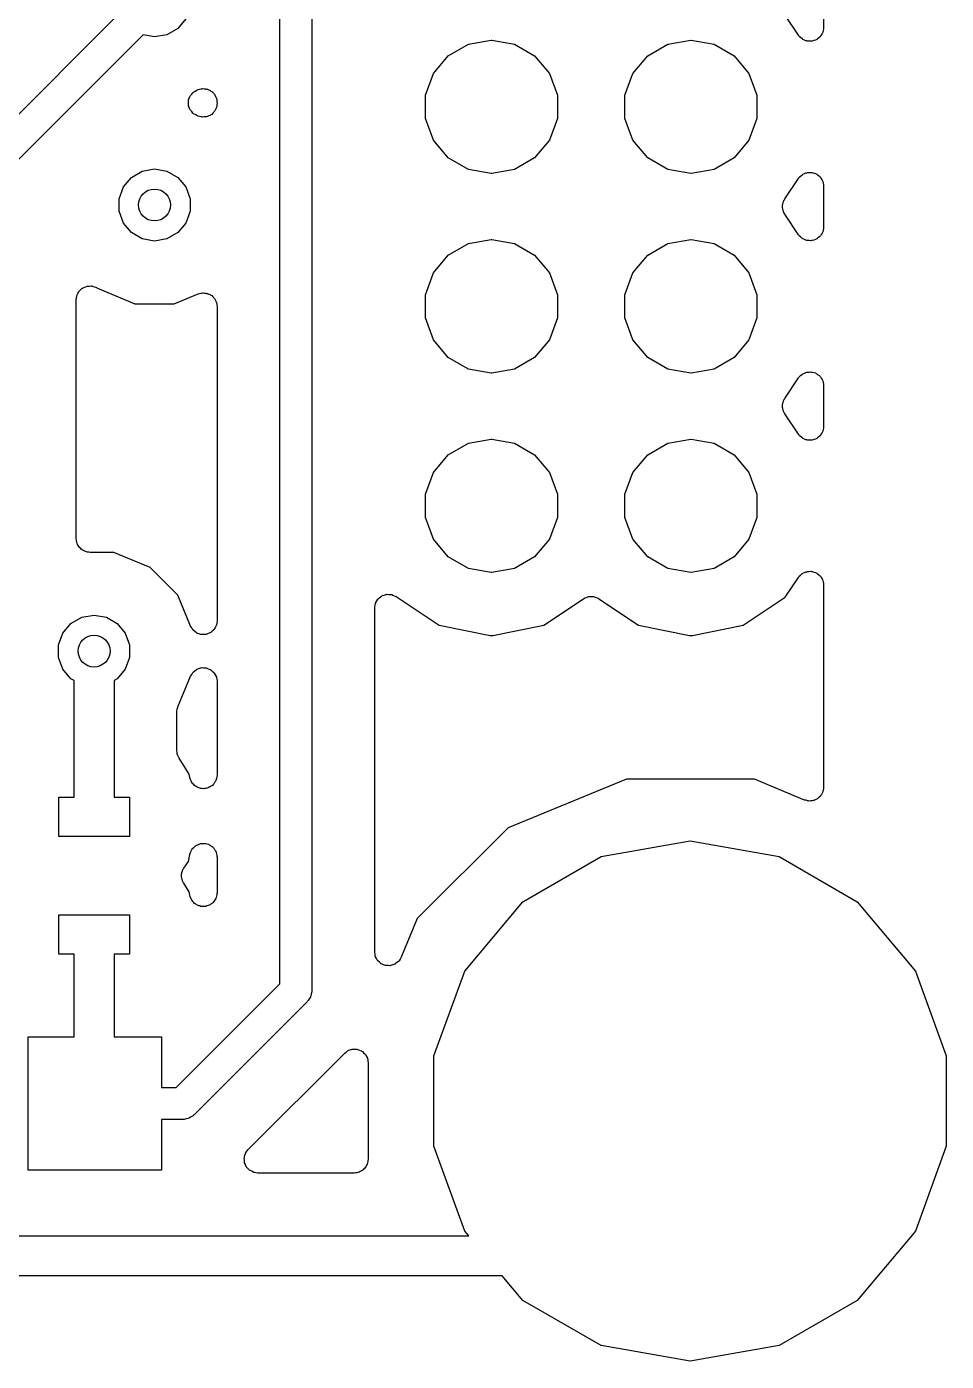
# Model space of a CAD drawing. Extents: x 91.8 to 190.7, y -114.3 to -59.5.
# Drawn here: x 178.97 to 190.68, y -114.32 to -97.33 of the extents above; entities that cross this region are included whole.
import ezdxf

# ---------------------------------------------------------------- set-up
doc = ezdxf.new("R2010")
doc.units = 0
doc.header["$MEASUREMENT"] = 0
doc.layers.add('BLACK', color=7, linetype='CONTINUOUS')

msp = doc.modelspace()

# ---------------------------------------------------------------- linework, layer by layer
at = {"layer": 'Black'}
for p, q in [((182.197, -109.516), (182.197, -96.2)), ((182.603, -96.2842), (182.603, -109.6)), ((189.12, -96.8196), (189.12, -97.3404)), ((178.456, -98.8563), (180.171, -97.1419)), ((188.799, -97.4379), (188.625, -97.1775)), ((180.895, -97.3516), (180.757, -97.4313)), ((180.997, -97.2295), (180.895, -97.3516)), ((189.119, -97.3595), (189.113, -97.3797)), ((189.12, -97.3404), (189.118, -97.3499)), ((189.118, -97.3499), (189.119, -97.3595)), ((180.454, -97.4332), (178.803, -99.0842)), ((180.6, -97.4589), (180.454, -97.4332)), ((180.757, -97.4313), (180.6, -97.4589)), ((184.596, -97.5513), (184.887, -97.5)), ((184.887, -97.5), (184.893, -97.5)), ((184.893, -97.5), (185.184, -97.5513)), ((187.136, -97.5513), (187.427, -97.5)), ((187.427, -97.5), (187.433, -97.5)), ((187.433, -97.5), (187.724, -97.5513)), ((188.805, -97.4449), (188.799, -97.4379)), ((188.81, -97.4532), (188.805, -97.4449)), ((188.826, -97.4667), (188.81, -97.4532)), ((188.841, -97.4819), (188.826, -97.4667)), ((188.849, -97.4862), (188.841, -97.4819)), ((188.857, -97.4924), (188.849, -97.4862)), ((188.877, -97.4996), (188.857, -97.4924)), ((188.895, -97.5089), (188.877, -97.4996)), ((188.905, -97.5099), (188.895, -97.5089)), ((188.914, -97.5132), (188.905, -97.5099)), ((188.935, -97.5132), (188.914, -97.5132)), ((188.956, -97.5155), (188.935, -97.5132)), ((188.965, -97.5132), (188.956, -97.5155)), ((188.975, -97.5132), (188.965, -97.5132)), ((188.995, -97.506), (188.975, -97.5132)), ((189.015, -97.501), (188.995, -97.506)), ((189.023, -97.4957), (189.015, -97.501)), ((189.032, -97.4924), (189.023, -97.4957)), ((189.048, -97.4789), (189.032, -97.4924)), ((189.066, -97.4672), (189.048, -97.4789)), ((189.072, -97.4594), (189.066, -97.4672)), ((189.079, -97.4532), (189.072, -97.4594)), ((189.089, -97.435), (189.079, -97.4532)), ((189.102, -97.418), (189.089, -97.435)), ((189.105, -97.4088), (189.102, -97.418)), ((189.109, -97.4004), (189.105, -97.4088)), ((189.113, -97.3797), (189.109, -97.4004)), ((184.151, -97.925), (184.34, -97.6989)), ((184.34, -97.6989), (184.596, -97.5513)), ((185.184, -97.5513), (185.44, -97.6989)), ((185.44, -97.6989), (185.629, -97.925)), ((186.691, -97.925), (186.88, -97.6989)), ((186.88, -97.6989), (187.136, -97.5513)), ((187.724, -97.5513), (187.98, -97.6989)), ((187.98, -97.6989), (188.169, -97.925)), ((184.05, -98.2024), (184.151, -97.925)), ((185.629, -97.925), (185.73, -98.2024)), ((186.59, -98.2024), (186.691, -97.925)), ((188.169, -97.925), (188.27, -98.2024)), ((181.043, -98.2407), (181.05, -98.2189)), ((181.05, -98.2189), (181.054, -98.2128)), ((181.054, -98.2128), (181.057, -98.2056)), ((181.057, -98.2056), (181.073, -98.1887)), ((181.073, -98.1887), (181.087, -98.1706)), ((181.087, -98.1706), (181.093, -98.1664)), ((181.093, -98.1664), (181.099, -98.1607)), ((181.099, -98.1607), (181.119, -98.1502)), ((181.119, -98.1502), (181.138, -98.1379)), ((181.138, -98.1379), (181.154, -98.1313)), ((181.154, -98.1313), (181.173, -98.1272)), ((181.173, -98.1272), (181.191, -98.1206)), ((181.191, -98.1206), (181.202, -98.1206)), ((181.202, -98.1206), (181.214, -98.1181)), ((181.214, -98.1181), (181.233, -98.1206)), ((181.233, -98.1206), (181.252, -98.1206)), ((181.252, -98.1206), (181.263, -98.1246)), ((181.263, -98.1246), (181.274, -98.1261)), ((181.274, -98.1261), (181.291, -98.135)), ((181.291, -98.135), (181.309, -98.1415)), ((181.309, -98.1415), (181.318, -98.149)), ((181.318, -98.149), (181.328, -98.1543)), ((181.328, -98.1543), (181.341, -98.1684)), ((181.341, -98.1684), (181.356, -98.1807)), ((181.356, -98.1807), (181.362, -98.1907)), ((181.362, -98.1907), (181.369, -98.1993)), ((181.369, -98.1993), (181.377, -98.2169)), ((181.377, -98.2169), (181.386, -98.2334)), ((184.05, -98.4976), (184.05, -98.2024)), ((185.73, -98.2024), (185.73, -98.4976)), ((186.59, -98.4976), (186.59, -98.2024)), ((188.27, -98.2024), (188.27, -98.4976)), ((181.031, -98.277), (181.034, -98.2696)), ((181.032, -98.2999), (181.031, -98.277)), ((181.031, -98.3228), (181.032, -98.2999)), ((181.034, -98.3302), (181.031, -98.3228)), ((181.034, -98.2619), (181.043, -98.2407)), ((181.034, -98.2696), (181.034, -98.2619)), ((181.034, -98.3379), (181.034, -98.3302)), ((181.043, -98.3591), (181.034, -98.3379)), ((181.05, -98.381), (181.043, -98.3591)), ((181.054, -98.3871), (181.05, -98.381)), ((181.057, -98.3942), (181.054, -98.3871)), ((181.377, -98.3834), (181.369, -98.4011)), ((181.386, -98.3667), (181.377, -98.3834)), ((181.386, -98.2334), (181.388, -98.2449)), ((181.388, -98.3554), (181.386, -98.3667)), ((181.388, -98.2449), (181.393, -98.2556)), ((181.393, -98.3448), (181.388, -98.3554)), ((181.393, -98.2556), (181.393, -98.2747)), ((181.393, -98.2747), (181.395, -98.2825)), ((181.395, -98.3181), (181.393, -98.3256)), ((181.393, -98.3256), (181.393, -98.3448)), ((181.395, -98.2825), (181.395, -98.2839)), ((181.395, -98.2839), (181.395, -98.2848)), ((181.395, -98.2848), (181.397, -98.2935)), ((181.397, -98.3067), (181.395, -98.3155)), ((181.395, -98.3155), (181.395, -98.3165)), ((181.395, -98.3165), (181.395, -98.3181)), ((181.397, -98.2935), (181.397, -98.3067)), ((181.073, -98.4111), (181.057, -98.3942)), ((181.087, -98.4293), (181.073, -98.4111)), ((181.093, -98.4335), (181.087, -98.4293)), ((181.098, -98.4392), (181.093, -98.4335)), ((181.119, -98.4498), (181.098, -98.4392)), ((181.138, -98.4621), (181.119, -98.4498)), ((181.154, -98.4688), (181.138, -98.4621)), ((181.173, -98.4729), (181.154, -98.4688)), ((181.191, -98.4795), (181.173, -98.4729)), ((181.202, -98.4795), (181.191, -98.4795)), ((181.213, -98.482), (181.202, -98.4795)), ((181.233, -98.4795), (181.213, -98.482)), ((181.252, -98.4795), (181.233, -98.4795)), ((181.263, -98.4756), (181.252, -98.4795)), ((181.274, -98.4741), (181.263, -98.4756)), ((181.291, -98.4652), (181.274, -98.4741)), ((181.309, -98.4587), (181.291, -98.4652)), ((181.318, -98.4513), (181.309, -98.4587)), ((181.328, -98.446), (181.318, -98.4513)), ((181.341, -98.4318), (181.328, -98.446)), ((181.356, -98.4195), (181.341, -98.4318)), ((181.361, -98.4096), (181.356, -98.4195)), ((181.369, -98.4011), (181.361, -98.4096)), ((184.151, -98.775), (184.05, -98.4976)), ((185.73, -98.4976), (185.629, -98.775)), ((186.691, -98.775), (186.59, -98.4976)), ((188.27, -98.4976), (188.169, -98.775)), ((184.34, -99.0011), (184.151, -98.775)), ((185.629, -98.775), (185.44, -99.0011)), ((186.88, -99.0011), (186.691, -98.775)), ((188.169, -98.775), (187.98, -99.0011)), ((184.596, -99.1487), (184.34, -99.0011)), ((185.44, -99.0011), (185.184, -99.1487)), ((187.136, -99.1487), (186.88, -99.0011)), ((187.98, -99.0011), (187.724, -99.1487)), ((180.305, -99.2484), (180.443, -99.1687)), ((180.443, -99.1687), (180.6, -99.1411)), ((180.6, -99.1411), (180.757, -99.1687)), ((180.757, -99.1687), (180.895, -99.2484)), ((184.887, -99.2), (184.596, -99.1487)), ((184.893, -99.2), (184.887, -99.2)), ((185.184, -99.1487), (184.893, -99.2)), ((187.427, -99.2), (187.136, -99.1487)), ((187.433, -99.2), (187.427, -99.2)), ((187.724, -99.1487), (187.433, -99.2)), ((188.81, -99.2468), (188.826, -99.2333)), ((188.826, -99.2333), (188.841, -99.2181)), ((188.841, -99.2181), (188.849, -99.2138)), ((188.849, -99.2138), (188.857, -99.2076)), ((188.857, -99.2076), (188.877, -99.2004)), ((188.877, -99.2004), (188.895, -99.1911)), ((188.895, -99.1911), (188.905, -99.1901)), ((188.905, -99.1901), (188.914, -99.1868)), ((188.914, -99.1868), (188.935, -99.1868)), ((188.935, -99.1868), (188.956, -99.1845)), ((188.956, -99.1845), (188.965, -99.1868)), ((188.965, -99.1868), (188.975, -99.1868)), ((188.975, -99.1868), (188.995, -99.194)), ((188.995, -99.194), (189.015, -99.199)), ((189.015, -99.199), (189.023, -99.2043)), ((189.023, -99.2043), (189.032, -99.2076)), ((189.032, -99.2076), (189.048, -99.2211)), ((189.048, -99.2211), (189.066, -99.2328)), ((189.066, -99.2328), (189.072, -99.2406)), ((189.072, -99.2406), (189.079, -99.2468)), ((180.148, -99.5203), (180.203, -99.3705)), ((180.203, -99.3705), (180.305, -99.2484)), ((180.895, -99.2484), (180.997, -99.3705)), ((180.997, -99.3705), (181.052, -99.5203)), ((188.625, -99.5225), (188.799, -99.2621)), ((188.799, -99.2621), (188.805, -99.2551)), ((188.805, -99.2551), (188.81, -99.2468)), ((189.079, -99.2468), (189.089, -99.265)), ((189.089, -99.265), (189.102, -99.282)), ((189.102, -99.282), (189.105, -99.2912)), ((189.105, -99.2912), (189.109, -99.2996)), ((189.109, -99.2996), (189.113, -99.3203)), ((189.113, -99.3203), (189.119, -99.3405)), ((189.119, -99.3405), (189.118, -99.3501)), ((189.118, -99.3501), (189.12, -99.3596)), ((189.12, -99.3596), (189.12, -99.8804)), ((180.148, -99.6797), (180.148, -99.5203)), ((181.052, -99.5203), (181.052, -99.6797)), ((188.599, -99.5898), (188.6, -99.5783)), ((188.6, -99.5783), (188.608, -99.5608)), ((188.608, -99.5608), (188.613, -99.5424)), ((188.613, -99.5424), (188.62, -99.5331)), ((188.62, -99.5331), (188.625, -99.5225)), ((180.203, -99.8295), (180.148, -99.6797)), ((181.052, -99.6797), (180.997, -99.8295)), ((188.596, -99.6009), (188.599, -99.5898)), ((188.597, -99.62), (188.596, -99.6009)), ((188.596, -99.6391), (188.597, -99.62)), ((188.599, -99.6502), (188.596, -99.6391)), ((188.6, -99.6617), (188.599, -99.6502)), ((188.608, -99.6792), (188.6, -99.6617)), ((188.613, -99.6976), (188.608, -99.6792)), ((188.62, -99.7069), (188.613, -99.6976)), ((188.625, -99.7175), (188.62, -99.7069)), ((188.799, -99.9779), (188.625, -99.7175)), ((180.305, -99.9516), (180.203, -99.8295)), ((180.997, -99.8295), (180.895, -99.9516)), ((189.113, -99.9197), (189.109, -99.9404)), ((189.119, -99.8995), (189.113, -99.9197)), ((189.12, -99.8804), (189.118, -99.8899)), ((189.118, -99.8899), (189.119, -99.8995)), ((180.443, -100.031), (180.305, -99.9516)), ((180.6, -100.059), (180.443, -100.031)), ((180.757, -100.031), (180.6, -100.059)), ((180.895, -99.9516), (180.757, -100.031)), ((184.596, -100.091), (184.887, -100.04)), ((184.887, -100.04), (184.893, -100.04)), ((184.893, -100.04), (185.184, -100.091)), ((187.136, -100.091), (187.427, -100.04)), ((187.427, -100.04), (187.433, -100.04)), ((187.433, -100.04), (187.724, -100.091)), ((188.805, -99.9849), (188.799, -99.9779)), ((188.81, -99.9932), (188.805, -99.9849)), ((188.826, -100.007), (188.81, -99.9932)), ((188.841, -100.022), (188.826, -100.007)), ((188.849, -100.026), (188.841, -100.022)), ((188.857, -100.032), (188.849, -100.026)), ((188.877, -100.04), (188.857, -100.032)), ((188.895, -100.049), (188.877, -100.04)), ((188.905, -100.05), (188.895, -100.049)), ((188.914, -100.053), (188.905, -100.05)), ((188.935, -100.053), (188.914, -100.053)), ((188.956, -100.056), (188.935, -100.053)), ((188.965, -100.053), (188.956, -100.056)), ((188.975, -100.053), (188.965, -100.053)), ((188.995, -100.046), (188.975, -100.053)), ((189.015, -100.041), (188.995, -100.046)), ((189.023, -100.036), (189.015, -100.041)), ((189.032, -100.032), (189.023, -100.036)), ((189.048, -100.019), (189.032, -100.032)), ((189.066, -100.007), (189.048, -100.019)), ((189.072, -99.9994), (189.066, -100.007)), ((189.079, -99.9932), (189.072, -99.9994)), ((189.089, -99.975), (189.079, -99.9932)), ((189.102, -99.958), (189.089, -99.975)), ((189.105, -99.9488), (189.102, -99.958)), ((189.109, -99.9404), (189.105, -99.9488)), ((184.151, -100.465), (184.34, -100.239)), ((184.34, -100.239), (184.596, -100.091)), ((185.184, -100.091), (185.44, -100.239)), ((185.44, -100.239), (185.629, -100.465)), ((186.691, -100.465), (186.88, -100.239)), ((186.88, -100.239), (187.136, -100.091)), ((187.724, -100.091), (187.98, -100.239)), ((187.98, -100.239), (188.169, -100.465)), ((184.05, -100.742), (184.151, -100.465)), ((185.629, -100.465), (185.73, -100.742)), ((186.59, -100.742), (186.691, -100.465)), ((188.169, -100.465), (188.27, -100.742)), ((179.607, -100.783), (179.609, -100.76)), ((179.609, -100.76), (179.612, -100.753)), ((179.612, -100.753), (179.614, -100.745)), ((179.614, -100.745), (179.625, -100.725)), ((179.625, -100.725), (179.635, -100.704)), ((179.635, -100.704), (179.64, -100.699)), ((179.64, -100.699), (179.644, -100.692)), ((179.644, -100.692), (179.662, -100.678)), ((179.662, -100.678), (179.678, -100.661)), ((179.678, -100.661), (179.685, -100.658)), ((179.685, -100.658), (179.691, -100.653)), ((179.691, -100.653), (179.713, -100.645)), ((179.713, -100.645), (179.733, -100.636)), ((179.733, -100.636), (179.741, -100.635)), ((179.741, -100.635), (179.748, -100.632)), ((179.748, -100.632), (179.771, -100.632)), ((179.771, -100.632), (179.794, -100.63)), ((179.794, -100.63), (179.802, -100.632)), ((179.802, -100.632), (179.809, -100.632)), ((179.809, -100.632), (179.831, -100.64)), ((179.831, -100.64), (179.853, -100.646)), ((179.853, -100.646), (179.859, -100.651)), ((179.859, -100.651), (179.866, -100.653)), ((179.866, -100.653), (179.875, -100.66)), ((179.875, -100.66), (180.349, -100.857)), ((180.849, -100.857), (181.154, -100.731)), ((181.154, -100.731), (181.173, -100.727)), ((181.173, -100.727), (181.191, -100.721)), ((181.191, -100.721), (181.202, -100.721)), ((181.202, -100.721), (181.214, -100.718)), ((181.214, -100.718), (181.233, -100.721)), ((181.233, -100.721), (181.252, -100.721)), ((181.252, -100.721), (181.263, -100.725)), ((181.263, -100.725), (181.274, -100.726)), ((181.274, -100.726), (181.291, -100.735)), ((181.291, -100.735), (181.309, -100.741)), ((181.309, -100.741), (181.318, -100.749)), ((181.318, -100.749), (181.328, -100.754)), ((181.328, -100.754), (181.341, -100.768)), ((181.341, -100.768), (181.356, -100.781)), ((184.05, -101.038), (184.05, -100.742)), ((185.73, -100.742), (185.73, -101.038)), ((186.59, -101.038), (186.59, -100.742)), ((188.27, -100.742), (188.27, -101.038)), ((179.603, -100.805), (179.607, -100.783)), ((179.603, -103.847), (179.603, -100.805)), ((180.349, -100.857), (180.849, -100.857)), ((181.356, -100.781), (181.362, -100.791)), ((181.362, -100.791), (181.369, -100.799)), ((181.369, -100.799), (181.377, -100.817)), ((181.377, -100.817), (181.386, -100.833)), ((181.386, -100.833), (181.388, -100.845)), ((181.388, -100.845), (181.393, -100.856)), ((181.393, -100.856), (181.393, -100.875)), ((181.393, -100.875), (181.397, -100.893)), ((181.397, -100.893), (181.397, -104.895)), ((184.151, -101.315), (184.05, -101.038)), ((185.73, -101.038), (185.629, -101.315)), ((186.691, -101.315), (186.59, -101.038)), ((188.27, -101.038), (188.169, -101.315)), ((184.34, -101.541), (184.151, -101.315)), ((185.629, -101.315), (185.44, -101.541)), ((186.88, -101.541), (186.691, -101.315)), ((188.169, -101.315), (187.98, -101.541)), ((184.596, -101.689), (184.34, -101.541)), ((185.44, -101.541), (185.184, -101.689)), ((187.136, -101.689), (186.88, -101.541)), ((187.98, -101.541), (187.724, -101.689)), ((184.887, -101.74), (184.596, -101.689)), ((184.893, -101.74), (184.887, -101.74)), ((185.184, -101.689), (184.893, -101.74)), ((187.427, -101.74), (187.136, -101.689)), ((187.433, -101.74), (187.427, -101.74)), ((187.724, -101.689), (187.433, -101.74)), ((188.805, -101.795), (188.81, -101.787)), ((188.81, -101.787), (188.826, -101.773)), ((188.826, -101.773), (188.841, -101.758)), ((188.841, -101.758), (188.849, -101.754)), ((188.849, -101.754), (188.857, -101.748)), ((188.857, -101.748), (188.877, -101.74)), ((188.877, -101.74), (188.895, -101.731)), ((188.895, -101.731), (188.905, -101.73)), ((188.905, -101.73), (188.914, -101.727)), ((188.914, -101.727), (188.935, -101.727)), ((188.935, -101.727), (188.956, -101.724)), ((188.956, -101.724), (188.965, -101.727)), ((188.965, -101.727), (188.975, -101.727)), ((188.975, -101.727), (188.995, -101.734)), ((188.995, -101.734), (189.015, -101.739)), ((189.015, -101.739), (189.023, -101.744)), ((189.023, -101.744), (189.032, -101.748)), ((189.032, -101.748), (189.048, -101.761)), ((189.048, -101.761), (189.066, -101.773)), ((189.066, -101.773), (189.072, -101.781)), ((189.072, -101.781), (189.079, -101.787)), ((189.079, -101.787), (189.089, -101.805)), ((188.625, -102.062), (188.799, -101.802)), ((188.799, -101.802), (188.805, -101.795)), ((189.089, -101.805), (189.102, -101.822)), ((189.102, -101.822), (189.105, -101.831)), ((189.105, -101.831), (189.109, -101.84)), ((189.109, -101.84), (189.113, -101.86)), ((189.113, -101.86), (189.119, -101.88)), ((189.119, -101.88), (189.118, -101.89)), ((189.118, -101.89), (189.12, -101.9)), ((189.12, -101.9), (189.12, -102.42)), ((188.596, -102.141), (188.599, -102.13)), ((188.599, -102.13), (188.6, -102.118)), ((188.6, -102.118), (188.608, -102.101)), ((188.608, -102.101), (188.613, -102.082)), ((188.613, -102.082), (188.62, -102.073)), ((188.62, -102.073), (188.625, -102.062)), ((188.597, -102.16), (188.596, -102.141)), ((188.596, -102.179), (188.597, -102.16)), ((188.599, -102.19), (188.596, -102.179)), ((188.6, -102.202), (188.599, -102.19)), ((188.608, -102.219), (188.6, -102.202)), ((188.613, -102.238), (188.608, -102.219)), ((188.62, -102.247), (188.613, -102.238)), ((188.625, -102.258), (188.62, -102.247)), ((188.799, -102.518), (188.625, -102.258)), ((189.113, -102.46), (189.109, -102.48)), ((189.119, -102.44), (189.113, -102.46)), ((189.12, -102.42), (189.118, -102.43)), ((189.118, -102.43), (189.119, -102.44)), ((184.34, -102.779), (184.596, -102.631)), ((184.596, -102.631), (184.887, -102.58)), ((184.887, -102.58), (184.893, -102.58)), ((184.893, -102.58), (185.184, -102.631)), ((185.184, -102.631), (185.44, -102.779)), ((186.88, -102.779), (187.136, -102.631)), ((187.136, -102.631), (187.427, -102.58)), ((187.427, -102.58), (187.433, -102.58)), ((187.433, -102.58), (187.724, -102.631)), ((187.724, -102.631), (187.98, -102.779)), ((188.805, -102.525), (188.799, -102.518)), ((188.81, -102.533), (188.805, -102.525)), ((188.826, -102.547), (188.81, -102.533)), ((188.841, -102.562), (188.826, -102.547)), ((188.849, -102.566), (188.841, -102.562)), ((188.857, -102.572), (188.849, -102.566)), ((188.877, -102.58), (188.857, -102.572)), ((188.895, -102.589), (188.877, -102.58)), ((188.905, -102.59), (188.895, -102.589)), ((188.914, -102.593), (188.905, -102.59)), ((188.935, -102.593), (188.914, -102.593)), ((188.956, -102.596), (188.935, -102.593)), ((188.965, -102.593), (188.956, -102.596)), ((188.975, -102.593), (188.965, -102.593)), ((188.995, -102.586), (188.975, -102.593)), ((189.015, -102.581), (188.995, -102.586)), ((189.023, -102.576), (189.015, -102.581)), ((189.032, -102.572), (189.023, -102.576)), ((189.048, -102.559), (189.032, -102.572)), ((189.066, -102.547), (189.048, -102.559)), ((189.072, -102.539), (189.066, -102.547)), ((189.079, -102.533), (189.072, -102.539)), ((189.089, -102.515), (189.079, -102.533)), ((189.102, -102.498), (189.089, -102.515)), ((189.105, -102.489), (189.102, -102.498)), ((189.109, -102.48), (189.105, -102.489)), ((184.151, -103.005), (184.34, -102.779)), ((185.44, -102.779), (185.629, -103.005)), ((186.691, -103.005), (186.88, -102.779)), ((187.98, -102.779), (188.169, -103.005)), ((184.05, -103.282), (184.151, -103.005)), ((185.629, -103.005), (185.73, -103.282)), ((186.59, -103.282), (186.691, -103.005)), ((188.169, -103.005), (188.27, -103.282)), ((184.05, -103.578), (184.05, -103.282)), ((185.73, -103.282), (185.73, -103.578)), ((186.59, -103.578), (186.59, -103.282)), ((188.27, -103.282), (188.27, -103.578)), ((184.151, -103.855), (184.05, -103.578)), ((185.73, -103.578), (185.629, -103.855)), ((186.691, -103.855), (186.59, -103.578)), ((188.27, -103.578), (188.169, -103.855)), ((179.606, -103.862), (179.603, -103.847)), ((179.606, -103.878), (179.606, -103.862)), ((179.611, -103.892), (179.606, -103.878)), ((179.614, -103.907), (179.611, -103.892)), ((179.621, -103.921), (179.614, -103.907)), ((179.627, -103.935), (179.621, -103.921)), ((179.637, -103.947), (179.627, -103.935)), ((179.644, -103.96), (179.637, -103.947)), ((179.656, -103.97), (179.644, -103.96)), ((179.666, -103.982), (179.656, -103.97)), ((179.679, -103.989), (179.666, -103.982)), ((179.691, -103.999), (179.679, -103.989)), ((179.705, -104.004), (179.691, -103.999)), ((184.34, -104.081), (184.151, -103.855)), ((185.629, -103.855), (185.44, -104.081)), ((186.88, -104.081), (186.691, -103.855)), ((188.169, -103.855), (187.98, -104.081)), ((179.719, -104.012), (179.705, -104.004)), ((179.734, -104.015), (179.719, -104.012)), ((179.748, -104.02), (179.734, -104.015)), ((179.764, -104.02), (179.748, -104.02)), ((179.779, -104.023), (179.764, -104.02)), ((180.081, -104.023), (179.779, -104.023)), ((180.543, -104.215), (180.081, -104.023)), ((184.596, -104.229), (184.34, -104.081)), ((185.44, -104.081), (185.184, -104.229)), ((187.136, -104.229), (186.88, -104.081)), ((187.98, -104.081), (187.724, -104.229)), ((180.896, -104.569), (180.543, -104.215)), ((184.887, -104.28), (184.596, -104.229)), ((184.893, -104.28), (184.887, -104.28)), ((185.184, -104.229), (184.893, -104.28)), ((187.427, -104.28), (187.136, -104.229)), ((187.433, -104.28), (187.427, -104.28)), ((187.724, -104.229), (187.433, -104.28)), ((188.799, -104.342), (188.805, -104.335)), ((188.805, -104.335), (188.81, -104.327)), ((188.81, -104.327), (188.826, -104.313)), ((188.826, -104.313), (188.841, -104.298)), ((188.841, -104.298), (188.849, -104.294)), ((188.849, -104.294), (188.857, -104.288)), ((188.857, -104.288), (188.877, -104.28)), ((188.877, -104.28), (188.895, -104.271)), ((188.895, -104.271), (188.905, -104.27)), ((188.905, -104.27), (188.914, -104.267)), ((188.914, -104.267), (188.935, -104.267)), ((188.935, -104.267), (188.956, -104.264)), ((188.956, -104.264), (188.965, -104.267)), ((188.965, -104.267), (188.975, -104.267)), ((188.975, -104.267), (188.995, -104.274)), ((188.995, -104.274), (189.015, -104.279)), ((189.015, -104.279), (189.023, -104.284)), ((189.023, -104.284), (189.032, -104.288)), ((189.032, -104.288), (189.048, -104.301)), ((189.048, -104.301), (189.066, -104.313)), ((189.066, -104.313), (189.072, -104.321)), ((189.072, -104.321), (189.079, -104.327)), ((189.079, -104.327), (189.089, -104.345)), ((188.63, -104.594), (188.799, -104.342)), ((189.089, -104.345), (189.102, -104.362)), ((189.102, -104.362), (189.105, -104.371)), ((189.105, -104.371), (189.109, -104.38)), ((189.109, -104.38), (189.113, -104.4)), ((189.113, -104.4), (189.119, -104.42)), ((189.119, -104.42), (189.118, -104.43)), ((189.118, -104.43), (189.12, -104.44)), ((189.12, -104.44), (189.12, -107.014)), ((181.059, -104.962), (180.896, -104.569)), ((183.409, -104.695), (183.414, -104.671)), ((183.414, -104.671), (183.417, -104.666)), ((183.417, -104.666), (183.418, -104.66)), ((183.418, -104.66), (183.432, -104.64)), ((183.432, -104.64), (183.444, -104.618)), ((183.444, -104.618), (183.449, -104.614)), ((183.449, -104.614), (183.452, -104.61)), ((183.452, -104.61), (183.472, -104.595)), ((183.472, -104.595), (183.491, -104.579)), ((183.491, -104.579), (183.496, -104.577)), ((183.496, -104.577), (183.501, -104.574)), ((183.501, -104.574), (183.525, -104.567)), ((183.525, -104.567), (183.548, -104.558)), ((183.548, -104.558), (183.554, -104.558)), ((183.554, -104.558), (183.56, -104.557)), ((183.56, -104.557), (183.584, -104.558)), ((183.584, -104.558), (183.609, -104.558)), ((183.609, -104.558), (183.615, -104.56)), ((183.615, -104.56), (183.62, -104.561)), ((183.62, -104.561), (183.643, -104.571)), ((183.643, -104.571), (183.666, -104.579)), ((183.666, -104.579), (183.671, -104.583)), ((183.671, -104.583), (183.676, -104.585)), ((183.676, -104.585), (184.224, -104.951)), ((185.556, -104.951), (186.062, -104.613)), ((186.062, -104.613), (186.073, -104.608)), ((186.073, -104.608), (186.082, -104.601)), ((186.082, -104.601), (186.101, -104.596)), ((186.101, -104.596), (186.118, -104.588)), ((186.118, -104.588), (186.13, -104.587)), ((186.13, -104.587), (186.141, -104.584)), ((186.141, -104.584), (186.16, -104.585)), ((186.16, -104.585), (186.179, -104.584)), ((186.179, -104.584), (186.19, -104.587)), ((186.19, -104.587), (186.202, -104.588)), ((186.202, -104.588), (186.219, -104.596)), ((186.219, -104.596), (186.238, -104.601)), ((186.238, -104.601), (186.247, -104.608)), ((186.247, -104.608), (186.258, -104.613)), ((186.258, -104.613), (186.764, -104.951)), ((188.096, -104.951), (188.63, -104.594)), ((179.673, -104.849), (179.83, -104.821)), ((179.83, -104.821), (179.987, -104.849)), ((183.403, -104.731), (183.404, -104.725)), ((183.403, -109.112), (183.403, -104.731)), ((183.404, -104.72), (183.409, -104.695)), ((183.404, -104.725), (183.404, -104.72)), ((179.433, -105.051), (179.535, -104.928)), ((179.535, -104.928), (179.673, -104.849)), ((179.987, -104.849), (180.125, -104.928)), ((180.125, -104.928), (180.227, -105.051)), ((181.073, -104.985), (181.059, -104.962)), ((181.087, -105.008), (181.073, -104.985)), ((181.09, -105.011), (181.087, -105.008)), ((181.092, -105.014), (181.09, -105.011)), ((181.113, -105.03), (181.092, -105.014)), ((181.356, -105.008), (181.335, -105.026)), ((181.358, -105.005), (181.356, -105.008)), ((181.36, -105.002), (181.358, -105.005)), ((181.373, -104.979), (181.36, -105.002)), ((181.386, -104.955), (181.373, -104.979)), ((181.387, -104.952), (181.386, -104.955)), ((181.389, -104.948), (181.387, -104.952)), ((181.392, -104.922), (181.389, -104.948)), ((181.397, -104.895), (181.392, -104.922)), ((184.224, -104.951), (184.872, -105.08)), ((184.908, -105.08), (185.556, -104.951)), ((186.764, -104.951), (187.412, -105.08)), ((187.448, -105.08), (188.096, -104.951)), ((179.378, -105.2), (179.433, -105.051)), ((180.227, -105.051), (180.282, -105.2)), ((181.134, -105.047), (181.113, -105.03)), ((181.137, -105.049), (181.134, -105.047)), ((181.14, -105.051), (181.137, -105.049)), ((181.166, -105.059), (181.14, -105.051)), ((181.191, -105.068), (181.166, -105.059)), ((181.195, -105.068), (181.191, -105.068)), ((181.198, -105.069), (181.195, -105.068)), ((181.225, -105.068), (181.198, -105.069)), ((181.252, -105.068), (181.225, -105.068)), ((181.255, -105.067), (181.252, -105.068)), ((181.259, -105.067), (181.255, -105.067)), ((181.284, -105.057), (181.259, -105.067)), ((181.309, -105.047), (181.284, -105.057)), ((181.312, -105.045), (181.309, -105.047)), ((181.315, -105.044), (181.312, -105.045)), ((181.335, -105.026), (181.315, -105.044)), ((184.872, -105.08), (184.908, -105.08)), ((187.412, -105.08), (187.448, -105.08)), ((179.378, -105.36), (179.378, -105.2)), ((180.282, -105.2), (180.282, -105.36)), ((179.433, -105.509), (179.378, -105.36)), ((179.535, -105.632), (179.433, -105.509)), ((180.227, -105.509), (180.125, -105.632)), ((180.282, -105.36), (180.227, -105.509)), ((181.113, -105.53), (181.134, -105.513)), ((181.134, -105.513), (181.137, -105.512)), ((181.137, -105.512), (181.14, -105.51)), ((181.14, -105.51), (181.166, -105.502)), ((181.166, -105.502), (181.191, -105.493)), ((181.191, -105.493), (181.195, -105.493)), ((181.195, -105.493), (181.199, -105.491)), ((181.199, -105.491), (181.225, -105.493)), ((181.225, -105.493), (181.252, -105.493)), ((181.252, -105.493), (181.255, -105.494)), ((181.255, -105.494), (181.259, -105.494)), ((181.259, -105.494), (181.284, -105.504)), ((181.284, -105.504), (181.309, -105.513)), ((181.309, -105.513), (181.312, -105.516)), ((181.312, -105.516), (181.316, -105.517)), ((181.316, -105.517), (181.335, -105.535)), ((179.576, -105.655), (179.535, -105.632)), ((179.576, -107.14), (179.576, -105.655)), ((180.125, -105.632), (180.084, -105.655)), ((180.084, -105.655), (180.084, -107.14)), ((180.897, -105.988), (181.059, -105.598)), ((181.059, -105.598), (181.074, -105.576)), ((181.074, -105.576), (181.087, -105.553)), ((181.087, -105.553), (181.09, -105.55)), ((181.09, -105.55), (181.092, -105.547)), ((181.092, -105.547), (181.113, -105.53)), ((181.335, -105.535), (181.356, -105.553)), ((181.356, -105.553), (181.358, -105.556)), ((181.358, -105.556), (181.361, -105.559)), ((181.361, -105.559), (181.373, -105.582)), ((181.373, -105.582), (181.386, -105.605)), ((181.386, -105.605), (181.387, -105.609)), ((181.387, -105.609), (181.389, -105.613)), ((181.389, -105.613), (181.392, -105.639)), ((181.392, -105.639), (181.397, -105.665)), ((181.397, -105.665), (181.397, -106.857)), ((180.884, -106.047), (180.89, -106.021)), ((180.89, -106.021), (180.895, -105.995)), ((180.895, -105.995), (180.897, -105.992)), ((180.897, -105.992), (180.897, -105.988)), ((180.885, -106.051), (180.884, -106.047)), ((180.884, -106.055), (180.885, -106.051)), ((180.884, -106.55), (180.884, -106.055)), ((180.887, -106.569), (180.884, -106.55)), ((180.888, -106.589), (180.887, -106.569)), ((180.893, -106.599), (180.888, -106.589)), ((180.895, -106.61), (180.893, -106.599)), ((180.904, -106.627), (180.895, -106.61)), ((180.912, -106.645), (180.904, -106.627)), ((181.04, -106.845), (180.912, -106.645)), ((181.049, -106.889), (181.04, -106.845)), ((181.394, -106.885), (181.389, -106.901)), ((181.397, -106.857), (181.394, -106.871)), ((181.394, -106.871), (181.394, -106.885)), ((181.054, -106.903), (181.049, -106.889)), ((181.056, -106.917), (181.054, -106.903)), ((181.065, -106.931), (181.056, -106.917)), ((181.07, -106.946), (181.065, -106.931)), ((181.08, -106.957), (181.07, -106.946)), ((181.087, -106.969), (181.08, -106.957)), ((181.099, -106.98), (181.087, -106.969)), ((181.11, -106.992), (181.099, -106.98)), ((181.123, -106.999), (181.11, -106.992)), ((181.134, -107.009), (181.123, -106.999)), ((181.149, -107.014), (181.134, -107.009)), ((181.163, -107.022), (181.149, -107.014)), ((181.177, -107.025), (181.163, -107.022)), ((181.191, -107.03), (181.177, -107.025)), ((181.207, -107.03), (181.191, -107.03)), ((181.223, -107.032), (181.207, -107.03)), ((181.237, -107.03), (181.223, -107.032)), ((181.252, -107.03), (181.237, -107.03)), ((181.267, -107.024), (181.252, -107.03)), ((181.283, -107.021), (181.267, -107.024)), ((181.296, -107.014), (181.283, -107.021)), ((181.309, -107.009), (181.296, -107.014)), ((181.322, -106.998), (181.309, -107.009)), ((181.336, -106.99), (181.322, -106.998)), ((181.345, -106.979), (181.336, -106.99)), ((181.356, -106.969), (181.345, -106.979)), ((181.364, -106.955), (181.356, -106.969)), ((181.374, -106.943), (181.364, -106.955)), ((181.379, -106.929), (181.374, -106.943)), ((181.386, -106.917), (181.379, -106.929)), ((181.389, -106.901), (181.386, -106.917)), ((186.608, -106.909), (185.101, -107.532)), ((188.239, -106.911), (186.608, -106.909)), ((188.877, -107.176), (188.239, -106.911)), ((189.116, -107.052), (189.111, -107.062)), ((189.117, -107.033), (189.116, -107.052)), ((189.12, -107.014), (189.117, -107.033)), ((179.38, -107.64), (179.38, -107.14)), ((179.38, -107.14), (179.576, -107.14)), ((180.084, -107.14), (180.28, -107.14)), ((180.28, -107.14), (180.28, -107.64)), ((188.896, -107.18), (188.877, -107.176)), ((188.914, -107.186), (188.896, -107.18)), ((188.925, -107.186), (188.914, -107.186)), ((188.937, -107.189), (188.925, -107.186)), ((188.956, -107.186), (188.937, -107.189)), ((188.975, -107.186), (188.956, -107.186)), ((188.986, -107.182), (188.975, -107.186)), ((188.997, -107.181), (188.986, -107.182)), ((189.014, -107.172), (188.997, -107.181)), ((189.032, -107.166), (189.014, -107.172)), ((189.041, -107.158), (189.032, -107.166)), ((189.051, -107.153), (189.041, -107.158)), ((189.064, -107.139), (189.051, -107.153)), ((189.079, -107.126), (189.064, -107.139)), ((189.085, -107.116), (189.079, -107.126)), ((189.092, -107.108), (189.085, -107.116)), ((189.1, -107.09), (189.092, -107.108)), ((189.109, -107.074), (189.1, -107.09)), ((189.111, -107.062), (189.109, -107.074)), ((185.101, -107.532), (183.946, -108.685)), ((179.786, -107.64), (179.38, -107.64)), ((179.874, -107.64), (179.786, -107.64)), ((179.786, -107.64), (179.786, -107.64)), ((180.28, -107.64), (179.874, -107.64)), ((179.874, -107.64), (179.874, -107.64)), ((181.15, -107.745), (181.165, -107.737)), ((181.165, -107.737), (181.178, -107.735)), ((181.178, -107.735), (181.191, -107.73)), ((181.191, -107.73), (181.208, -107.73)), ((181.208, -107.73), (181.226, -107.728)), ((181.226, -107.728), (181.239, -107.73)), ((181.239, -107.73), (181.252, -107.73)), ((181.252, -107.73), (181.268, -107.736)), ((181.268, -107.736), (181.285, -107.74)), ((186.287, -107.897), (187.42, -107.697)), ((187.42, -107.697), (188.553, -107.897)), ((181.031, -107.957), (181.049, -107.868)), ((181.049, -107.868), (181.054, -107.856)), ((181.054, -107.856), (181.056, -107.843)), ((181.056, -107.843), (181.065, -107.828)), ((181.065, -107.828), (181.072, -107.812)), ((181.072, -107.812), (181.08, -107.802)), ((181.08, -107.802), (181.087, -107.79)), ((181.087, -107.79), (181.1, -107.779)), ((181.1, -107.779), (181.112, -107.766)), ((181.112, -107.766), (181.123, -107.76)), ((181.123, -107.76), (181.134, -107.751)), ((181.134, -107.751), (181.15, -107.745)), ((181.285, -107.74), (181.297, -107.747)), ((181.297, -107.747), (181.309, -107.751)), ((181.309, -107.751), (181.322, -107.763)), ((181.322, -107.763), (181.337, -107.772)), ((181.337, -107.772), (181.346, -107.782)), ((181.346, -107.782), (181.356, -107.79)), ((181.356, -107.79), (181.365, -107.806)), ((181.365, -107.806), (181.375, -107.819)), ((181.375, -107.819), (181.38, -107.832)), ((181.38, -107.832), (181.386, -107.843)), ((181.386, -107.843), (181.389, -107.861)), ((181.389, -107.861), (181.395, -107.877)), ((181.395, -107.877), (181.395, -107.89)), ((181.395, -107.89), (181.397, -107.903)), ((181.397, -107.903), (181.397, -108.357)), ((185.291, -108.472), (186.287, -107.897)), ((188.553, -107.897), (189.549, -108.472)), ((180.956, -108.08), (180.962, -108.061)), ((180.962, -108.061), (180.969, -108.052)), ((180.969, -108.052), (180.973, -108.042)), ((180.973, -108.042), (181.031, -107.957)), ((180.944, -108.119), (180.947, -108.109)), ((180.945, -108.139), (180.944, -108.119)), ((180.944, -108.158), (180.945, -108.139)), ((180.947, -108.169), (180.944, -108.158)), ((180.947, -108.109), (180.948, -108.098)), ((180.947, -108.18), (180.947, -108.169)), ((180.955, -108.198), (180.947, -108.18)), ((180.948, -108.098), (180.956, -108.08)), ((180.96, -108.217), (180.955, -108.198)), ((180.966, -108.226), (180.96, -108.217)), ((180.971, -108.236), (180.966, -108.226)), ((181.04, -108.345), (180.971, -108.236)), ((181.049, -108.389), (181.04, -108.345)), ((181.054, -108.403), (181.049, -108.389)), ((181.056, -108.417), (181.054, -108.403)), ((181.065, -108.431), (181.056, -108.417)), ((181.386, -108.417), (181.379, -108.429)), ((181.389, -108.401), (181.386, -108.417)), ((181.394, -108.385), (181.389, -108.401)), ((181.397, -108.357), (181.394, -108.371)), ((181.394, -108.371), (181.394, -108.385)), ((181.07, -108.446), (181.065, -108.431)), ((181.08, -108.457), (181.07, -108.446)), ((181.087, -108.469), (181.08, -108.457)), ((181.099, -108.48), (181.087, -108.469)), ((181.11, -108.492), (181.099, -108.48)), ((181.123, -108.499), (181.11, -108.492)), ((181.134, -108.509), (181.123, -108.499)), ((181.149, -108.514), (181.134, -108.509)), ((181.163, -108.522), (181.149, -108.514)), ((181.177, -108.525), (181.163, -108.522)), ((181.191, -108.53), (181.177, -108.525)), ((181.207, -108.53), (181.191, -108.53)), ((181.223, -108.532), (181.207, -108.53)), ((181.237, -108.53), (181.223, -108.532)), ((181.252, -108.53), (181.237, -108.53)), ((181.267, -108.524), (181.252, -108.53)), ((181.283, -108.521), (181.267, -108.524)), ((181.296, -108.514), (181.283, -108.521)), ((181.309, -108.509), (181.296, -108.514)), ((181.322, -108.498), (181.309, -108.509)), ((181.336, -108.49), (181.322, -108.498)), ((181.345, -108.479), (181.336, -108.49)), ((181.356, -108.469), (181.345, -108.479)), ((181.364, -108.455), (181.356, -108.469)), ((181.374, -108.443), (181.364, -108.455)), ((181.379, -108.429), (181.374, -108.443)), ((184.551, -109.354), (185.291, -108.472)), ((189.549, -108.472), (190.289, -109.354)), ((179.38, -109.14), (179.38, -108.64)), ((179.38, -108.64), (179.786, -108.64)), ((179.786, -108.64), (179.786, -108.64)), ((179.786, -108.64), (179.874, -108.64)), ((179.874, -108.64), (179.874, -108.64)), ((179.874, -108.64), (180.28, -108.64)), ((180.28, -108.64), (180.28, -109.14)), ((183.946, -108.685), (183.741, -109.179)), ((179.576, -109.14), (179.38, -109.14)), ((179.576, -110.19), (179.576, -109.14)), ((180.28, -109.14), (180.084, -109.14)), ((180.084, -109.14), (180.084, -110.19)), ((183.408, -109.138), (183.403, -109.112)), ((183.411, -109.165), (183.408, -109.138)), ((183.413, -109.168), (183.411, -109.165)), ((183.414, -109.172), (183.413, -109.168)), ((183.427, -109.195), (183.414, -109.172)), ((183.439, -109.219), (183.427, -109.195)), ((183.442, -109.221), (183.439, -109.219)), ((183.444, -109.225), (183.442, -109.221)), ((183.465, -109.242), (183.444, -109.225)), ((183.484, -109.26), (183.465, -109.242)), ((183.488, -109.261), (183.484, -109.26)), ((183.491, -109.264), (183.488, -109.261)), ((183.516, -109.273), (183.491, -109.264)), ((183.663, -109.265), (183.66, -109.268)), ((183.666, -109.264), (183.663, -109.265)), ((183.687, -109.247), (183.666, -109.264)), ((183.708, -109.231), (183.687, -109.247)), ((183.71, -109.227), (183.708, -109.231)), ((183.713, -109.225), (183.71, -109.227)), ((183.726, -109.202), (183.713, -109.225)), ((183.741, -109.179), (183.726, -109.202)), ((183.541, -109.283), (183.516, -109.273)), ((183.545, -109.283), (183.541, -109.283)), ((183.548, -109.285), (183.545, -109.283)), ((183.575, -109.285), (183.548, -109.285)), ((183.601, -109.286), (183.575, -109.285)), ((183.605, -109.285), (183.601, -109.286)), ((183.609, -109.285), (183.605, -109.285)), ((183.634, -109.276), (183.609, -109.285)), ((183.66, -109.268), (183.634, -109.276)), ((184.158, -110.435), (184.551, -109.354)), ((190.289, -109.354), (190.682, -110.435)), ((180.876, -110.837), (182.197, -109.516)), ((182.603, -109.6), (182.602, -109.609)), ((182.544, -109.744), (181.104, -111.184)), ((182.549, -109.736), (182.544, -109.744)), ((182.556, -109.731), (182.549, -109.736)), ((182.569, -109.708), (182.556, -109.731)), ((182.584, -109.686), (182.569, -109.708)), ((182.586, -109.677), (182.584, -109.686)), ((182.591, -109.669), (182.586, -109.677)), ((182.596, -109.643), (182.591, -109.669)), ((182.602, -109.618), (182.596, -109.643)), ((182.602, -109.609), (182.602, -109.618)), ((178.99, -111.89), (178.99, -110.19)), ((178.99, -110.19), (179.576, -110.19)), ((180.084, -110.19), (180.69, -110.19)), ((180.69, -110.19), (180.69, -110.837)), ((181.792, -111.626), (183.021, -110.398)), ((183.021, -110.398), (183.04, -110.385)), ((183.04, -110.385), (183.057, -110.37)), ((183.057, -110.37), (183.064, -110.367)), ((183.064, -110.367), (183.071, -110.363)), ((183.071, -110.363), (183.093, -110.357)), ((183.093, -110.357), (183.115, -110.349)), ((183.115, -110.349), (183.122, -110.349)), ((183.122, -110.349), (183.13, -110.347)), ((183.13, -110.347), (183.153, -110.349)), ((183.153, -110.349), (183.176, -110.349)), ((183.176, -110.349), (183.183, -110.352)), ((183.183, -110.352), (183.19, -110.352)), ((183.19, -110.352), (183.211, -110.362)), ((183.211, -110.362), (183.233, -110.37)), ((183.233, -110.37), (183.239, -110.375)), ((183.239, -110.375), (183.246, -110.378)), ((183.246, -110.378), (183.262, -110.395)), ((183.262, -110.395), (183.279, -110.409)), ((183.279, -110.409), (183.283, -110.416)), ((183.283, -110.416), (183.289, -110.421)), ((183.289, -110.421), (183.298, -110.442)), ((183.298, -110.442), (183.31, -110.462)), ((184.158, -111.585), (184.158, -110.435)), ((190.682, -110.435), (190.682, -111.585)), ((183.31, -110.462), (183.311, -110.47)), ((183.311, -110.47), (183.314, -110.477)), ((183.314, -110.477), (183.316, -110.5)), ((183.316, -110.5), (183.32, -110.522)), ((183.32, -110.522), (183.319, -111.751)), ((180.69, -110.837), (180.876, -110.837)), ((180.96, -111.243), (180.69, -111.243)), ((180.69, -111.243), (180.69, -111.89)), ((180.969, -111.242), (180.96, -111.243)), ((180.978, -111.242), (180.969, -111.242)), ((181.003, -111.236), (180.978, -111.242)), ((181.029, -111.231), (181.003, -111.236)), ((181.037, -111.226), (181.029, -111.231)), ((181.046, -111.224), (181.037, -111.226)), ((181.068, -111.209), (181.046, -111.224)), ((181.091, -111.196), (181.068, -111.209)), ((181.096, -111.189), (181.091, -111.196)), ((181.104, -111.184), (181.096, -111.189)), ((181.764, -111.663), (181.779, -111.645)), ((181.779, -111.645), (181.792, -111.626)), ((184.551, -112.666), (184.158, -111.585)), ((190.682, -111.585), (190.289, -112.666)), ((181.742, -111.735), (181.744, -111.728)), ((181.744, -111.758), (181.742, -111.735)), ((181.744, -111.72), (181.751, -111.698)), ((181.744, -111.728), (181.744, -111.72)), ((181.744, -111.781), (181.744, -111.758)), ((181.746, -111.788), (181.744, -111.781)), ((181.747, -111.796), (181.746, -111.788)), ((181.757, -111.817), (181.747, -111.796)), ((181.751, -111.698), (181.757, -111.676)), ((181.757, -111.676), (181.762, -111.67)), ((181.762, -111.67), (181.764, -111.663)), ((183.309, -111.811), (183.301, -111.824)), ((183.311, -111.795), (183.309, -111.811)), ((183.317, -111.781), (183.311, -111.795)), ((183.319, -111.751), (183.317, -111.766)), ((183.317, -111.766), (183.317, -111.781)), ((180.69, -111.89), (178.99, -111.89)), ((181.764, -111.838), (181.757, -111.817)), ((181.769, -111.844), (181.764, -111.838)), ((181.773, -111.851), (181.769, -111.844)), ((181.789, -111.867), (181.773, -111.851)), ((181.804, -111.885), (181.789, -111.867)), ((181.81, -111.889), (181.804, -111.885)), ((181.816, -111.894), (181.81, -111.889)), ((181.837, -111.904), (181.816, -111.894)), ((181.856, -111.915), (181.837, -111.904)), ((181.864, -111.917), (181.856, -111.915)), ((181.871, -111.92), (181.864, -111.917)), ((181.894, -111.922), (181.871, -111.92)), ((181.916, -111.926), (181.894, -111.922)), ((183.144, -111.926), (181.916, -111.926)), ((183.159, -111.923), (183.144, -111.926)), ((183.174, -111.923), (183.159, -111.923)), ((183.189, -111.918), (183.174, -111.923)), ((183.204, -111.915), (183.189, -111.918)), ((183.217, -111.908), (183.204, -111.915)), ((183.231, -111.903), (183.217, -111.908)), ((183.243, -111.893), (183.231, -111.903)), ((183.257, -111.885), (183.243, -111.893)), ((183.266, -111.873), (183.257, -111.885)), ((183.278, -111.863), (183.266, -111.873)), ((183.286, -111.85), (183.278, -111.863)), ((183.296, -111.838), (183.286, -111.85)), ((183.301, -111.824), (183.296, -111.838)), ((172.86, -112.726), (184.601, -112.726)), ((184.601, -112.726), (184.551, -112.666)), ((190.289, -112.666), (189.549, -113.548)), ((185.028, -113.234), (172.86, -113.234)), ((185.291, -113.548), (185.028, -113.234)), ((186.287, -114.123), (185.291, -113.548)), ((189.549, -113.548), (188.553, -114.123)), ((187.42, -114.323), (186.287, -114.123)), ((188.553, -114.123), (187.42, -114.323))]:
    msp.add_line(p, q, dxfattribs=at)
for centre in [(180.6, -99.6), (179.83, -105.28)]:
    msp.add_circle(centre, 0.2032, dxfattribs=at)

doc.saveas('drawing.dxf')
